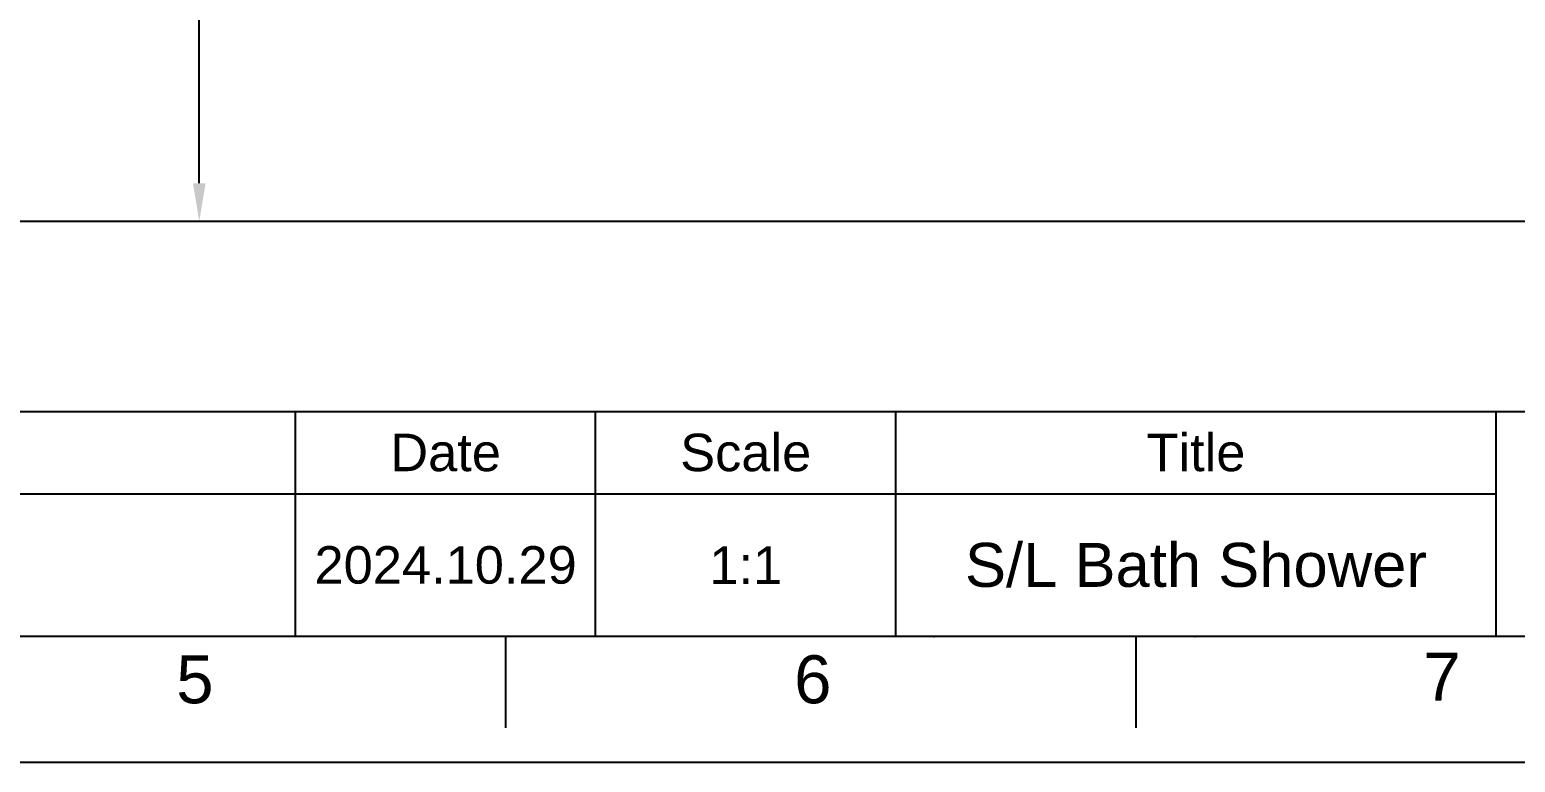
# Model space of a CAD drawing. Header units: millimetres. Extents: x 2881 to 3722, y -1342 to -748.
# Drawn here: x 3325.8 to 3561.8, y -1342.5 to -1226 of the extents above; entities that cross this region are included whole.
import ezdxf

# ---------------------------------------------------------------- set-up
doc = ezdxf.new("R2010")
doc.units = ezdxf.units.MM
doc.layers.add('5', color=2, linetype='Continuous', lineweight=9)
for name, color, linetype in [('FORM', 7, 'Continuous'), ('TEXT', 4, 'Continuous'), ('벽', 2, 'Continuous')]:
    doc.layers.add(name, color=color, linetype=linetype)
doc.styles.get("Standard").update_dxf_attribs({"font": 'arial.ttf'})
doc.dimstyles.new('A4', dxfattribs={"dimtxt": 4, "dimasz": 3.5, "dimexe": 0.7, "dimexo": 0.625, "dimgap": 0.5, "dimtad": 1, "dimdec": 1, "dimdsep": 46, "dimtxsty": 'Standard', "dimcen": 2.5, "dimclrd": 5, "dimclre": 5, "dimclrt": 7, "dimadec": 3, "dimazin": 2, "dimtfac": 1, "dimtdec": 1, "dimtmove": 0, "dimatfit": 3, "dimfxl": 1.25, "dimarcsym": 0})

# ---------------------------------------------------------------- blocks, each defined once
blk = doc.blocks.new('*D30')
at = {"layer": '5', "color": 3, "lineweight": -2, "transparency": 16777216}
for p, q in [((3557.29, -985.64), (3352, -985.64)), ((3352.7, -991.64), (3352.7, -1115.09)), ((3352.7, -1250.41), (3352.7, -1126.96)), ((3353.32, -1256.41), (3353.4, -1256.41))]:
    blk.add_line(p, q, dxfattribs=at)
at = {"layer": '5', "color": 3, "transparency": 16777216}
for points in [[(3351.7, -991.64), (3353.7, -991.64), (3352.7, -985.64)], [(3351.7, -1250.41), (3353.7, -1250.41), (3352.7, -1256.41)]]:
    blk.add_solid(points, dxfattribs=at)
at = {"layer": 'DEFPOINTS', "color": 0, "transparency": 16777216}
for p in [(3557.92, -985.64), (3352.7, -1256.41), (3352.7, -1256.41)]:
    blk.add_point(p, dxfattribs=at)
at = {"layer": '5', "color": 4, "transparency": 16777216, "insert": (3352.7, -1121.03), "char_height": 6, "attachment_point": 5}
blk.add_mtext('(1600)', dxfattribs=at)

msp = doc.modelspace()

# ---------------------------------------------------------------- linework, layer by layer
at = {"layer": 'FORM'}
for p, q in [((3056.91, -1286.68), (3701.73, -1286.68)), ((3368, -1322.44), (3368, -1286.68)), ((3368, -1322.44), (3368, -1286.68)), ((3368, -1322.44), (3368, -1286.68)), ((3415.67, -1322.44), (3415.67, -1286.68)), ((3463.35, -1322.44), (3463.35, -1286.68)), ((3558.7, -1322.44), (3558.7, -1286.68)), ((3000.89, -1299.79), (3558.7, -1299.79))]:
    msp.add_line(p, q, dxfattribs=at)
at = {"layer": 'FORM', "color": 7, "linetype": 'Continuous'}
for p, q in [((3701.73, -1322.44), (2900.78, -1322.44)), ((3401.37, -1322.44), (3401.37, -1336.99)), ((3501.49, -1322.44), (3501.49, -1336.99)), ((2880.75, -1342.46), (3721.75, -1342.46))]:
    msp.add_line(p, q, dxfattribs=at)
at = {"layer": 'FORM'}
for p in [(3469.47, -1322.44), (3510.91, -1322.44)]:
    msp.add_point(p, dxfattribs=at)
at = {"layer": '벽'}
msp.add_line((2936.55, -1256.41), (3601.26, -1256.41), dxfattribs=at)

# ---------------------------------------------------------------- texts
at = {"layer": 'FORM', "char_height": 7.63, "attachment_point": 5}
for s, insert in [('5', (3352.01, -1329.32)), ('6', (3450.17, -1329.32)), ('7', (3550.12, -1328.87))]:
    msp.add_mtext_dynamic_manual_height_columns(s, width=50.0595, gutter_width=12.51, heights=[0], dxfattribs=dict(at, insert=insert))
at = {"layer": 'TEXT', "attachment_point": 5}
for s, width, insert, char_height in [('Date', 47.6757, (3391.84, -1293.24), 5.959), ('Scale', 47.6757, (3439.51, -1293.24), 5.959), ('Title', 95.3515, (3511.03, -1293.24), 5.959), ('S/L Bath Shower', 80.4181, (3511.03, -1311.12), 7), ('2024.10.29', 47.6757, (3391.84, -1311.12), 5.959), ('1:1', 47.6757, (3439.51, -1311.12), 5.959)]:
    msp.add_mtext_dynamic_manual_height_columns(s, width=width, gutter_width=29.8, heights=[0], dxfattribs=dict(at, insert=insert, char_height=char_height))

# ---------------------------------------------------------------- dimensions: what is measured, and where the dimension line sits
at = {"layer": '5'}
dim = msp.add_linear_dim(base=(3352.7, -1256.41), p1=(3557.92, -985.64), p2=(3352.7, -1256.41), angle=90, text='(1600)', dimstyle='A4', override={"dimtxt": 6, "dimasz": 6, "dimgap": 2, "dimtad": 0, "dimtih": 1, "dimclrd": 3, "dimclre": 3, "dimclrt": 4}, dxfattribs=at)
dim.commit()
dim.dimension.update_dxf_attribs({"geometry": '*D30', "text_midpoint": (3352.7, -1121.03)})

doc.saveas('drawing.dxf')
